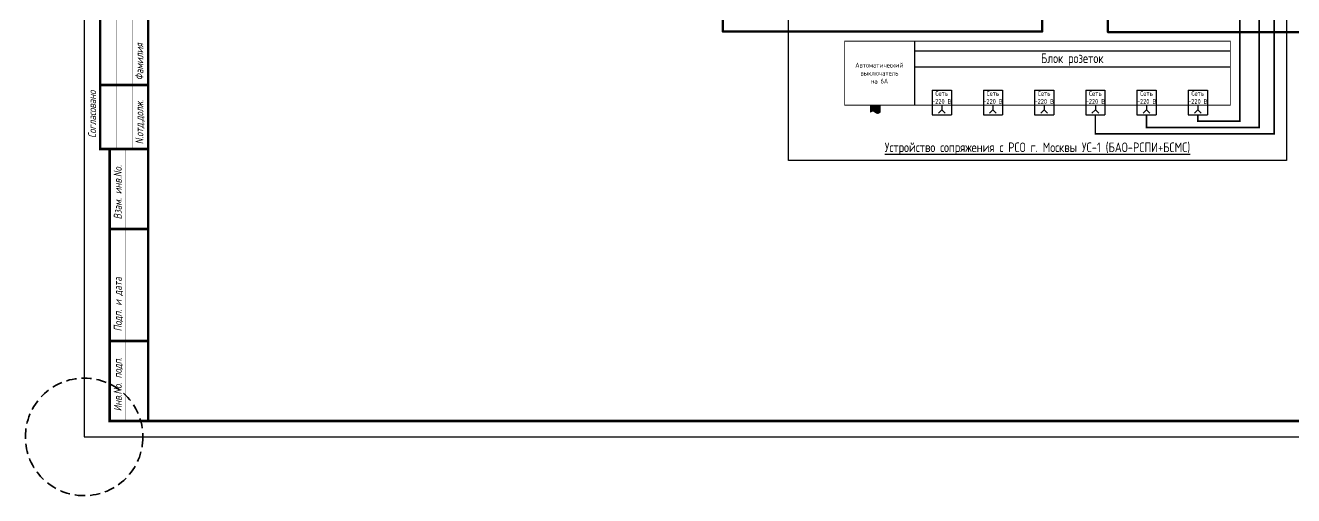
# Paper-space layout '11.СхКомО' of a CAD drawing. Header units: millimetres. Extents: x -18 to 2844, y -77 to 420.
# Drawn here: x -18.4 to 377.9, y -18.4 to 128.7 of the extents above; entities that cross this region are included whole.
import ezdxf
from ezdxf.enums import TextEntityAlignment as Align

# ---------------------------------------------------------------- set-up
doc = ezdxf.new("R2010")
doc.units = ezdxf.units.MM
doc.linetypes.add('HIDDEN', pattern=[19.05, 12.7, -6.35])
doc.linetypes.add('HIDDEN2', pattern=[4.7625, 3.175, -1.5875])
doc.layers.add('102 Рамка', color=252, linetype='Continuous')
doc.layers.add('Text', color=7, linetype='Continuous')
doc.layers.add('E-Скрыт-Стд-Выск', color=8, linetype='HIDDEN2', lineweight=35)
doc.styles.add('Format', font='isocpeur.ttf', dxfattribs={"width": 0.8, "height": 250})
doc.styles.add('ISOCPEUR', font='isocpeui.ttf', dxfattribs={"height": 2.5})
doc.styles.get("Standard").update_dxf_attribs({"font": 'arial.ttf'})

# ---------------------------------------------------------------- blocks, each defined once
blk = doc.blocks.new('Блок на 6 розеток с авт.6А')
h = blk.add_hatch(color=253)
h.dxf.hatch_style = 1
edge = h.paths.add_edge_path()
edge.add_spline(control_points=[(8.11, -22.16), (8.41, -21.97), (9.17, -21.5), (10.1, -22.85), (10.84, -22.36), (11.12, -22.17)], knot_values=[0, 0, 0, 0, 0.957742, 2.418159, 3.325992, 3.325992, 3.325992, 3.325992], degree=3, periodic=0)
edge.add_line((11.12, -22.17), (11.12, -20))
edge.add_line((11.12, -20), (8.11, -20))
edge.add_line((8.11, -20), (8.11, -22.16))
for p, q in [((21.79, 0), (21.79, -20)), ((21.79, -3), (120.5, -3)), ((21.79, -8), (120.5, -8)), ((27.35, -15.29), (33.35, -15.29)), ((27.35, -15.29), (27.35, -23)), ((33.35, -15.29), (33.35, -23)), ((43.35, -15.29), (49.35, -15.29)), ((43.35, -15.29), (43.35, -23)), ((49.35, -15.29), (49.35, -23)), ((59.35, -15.29), (65.35, -15.29)), ((59.35, -15.29), (59.35, -23)), ((65.35, -15.29), (65.35, -23)), ((75.35, -15.29), (81.35, -15.29)), ((75.35, -15.29), (75.35, -23)), ((81.35, -15.29), (81.35, -23)), ((91.35, -15.29), (97.35, -15.29)), ((91.35, -15.29), (91.35, -23)), ((97.35, -15.29), (97.35, -23)), ((107.35, -15.29), (113.35, -15.29)), ((107.35, -15.29), (107.35, -23)), ((113.35, -15.29), (113.35, -23)), ((8.11, -20), (8.11, -22.16)), ((11.12, -22.17), (11.12, -20)), ((27.35, -23), (33.35, -23)), ((30.35, -21.5), (29.29, -22.56)), ((30.35, -20), (30.35, -21.5)), ((30.35, -21.5), (31.41, -22.56)), ((43.35, -23), (49.35, -23)), ((46.35, -21.5), (45.29, -22.56)), ((46.35, -20), (46.35, -21.5)), ((46.35, -21.5), (47.41, -22.56)), ((59.35, -23), (65.35, -23)), ((62.35, -21.5), (61.29, -22.56)), ((62.35, -20), (62.35, -21.5)), ((62.35, -21.5), (63.41, -22.56)), ((75.35, -23), (81.35, -23)), ((78.35, -21.5), (77.29, -22.56)), ((78.35, -20), (78.35, -21.5)), ((78.35, -21.5), (79.41, -22.56)), ((91.35, -23), (97.35, -23)), ((94.35, -21.5), (93.29, -22.56)), ((94.35, -20), (94.35, -21.5)), ((94.35, -21.5), (95.41, -22.56)), ((107.35, -23), (113.35, -23)), ((110.35, -21.5), (109.29, -22.56)), ((110.35, -20), (110.35, -21.5)), ((110.35, -21.5), (111.41, -22.56))]:
    blk.add_line(p, q)
at = {"ltscale": 3, "const_width": 0.25}
blk.add_lwpolyline([(0, 0), (120.5, 0), (120.5, -20), (0, -20)], close=True, dxfattribs=at)
blk.add_spline([(8.11, -22.16), (9, -21.82), (10.29, -22.52), (11.12, -22.17)], degree=3)
at = {"ltscale": 3, "insert": (71.14, -5.75), "char_height": 3, "width": 98.7141, "attachment_point": 5, "line_spacing_factor": 0.75, "style": 'Format'}
blk.add_mtext('Блок розеток', dxfattribs=at)
at = {"layer": 'Text', "ltscale": 3, "char_height": 1.5, "attachment_point": 5, "style": 'Format'}
for s, insert, width in [('Автоматический\\Pвыключатель\\Pна 6А', (10.89, -10), 21.7859), ('Сеть\\P~220 В', (30.35, -17.6), 6), ('Сеть\\P~220 В', (46.35, -17.6), 6), ('Сеть\\P~220 В', (62.35, -17.6), 6), ('Сеть\\P~220 В', (78.35, -17.6), 6), ('Сеть\\P~220 В', (94.35, -17.6), 6), ('Сеть\\P~220 В', (110.35, -17.6), 6)]:
    blk.add_mtext(s, dxfattribs=dict(at, insert=insert, width=width))
blk = doc.blocks.new('*U175')
at = {"layer": '102 Рамка', "color": 0}
blk.add_lwpolyline([(594, 420), (0, 420), (0, 0), (594, 0)], close=True, dxfattribs=at)
at = {"layer": '102 Рамка', "color": 0, "const_width": 0.8}
for points in [[(589, 5), (589, 415), (20, 415), (20, 5)], [(5, 220), (20, 220), (20, 90), (5, 90)], [(8, 5), (20, 5), (20, 90), (8, 90)]]:
    blk.add_lwpolyline(points, close=True, dxfattribs=at)
at = {"layer": '102 Рамка', "color": 0}
for points, const_width in [([(10, 90), (10, 220)], 0.05), ([(15, 90), (15, 220)], 0.05), ([(5, 110), (20, 110)], 0.8), ([(13, 90), (13, 5)], 0.05), ([(8, 65), (20, 65)], 0.8), ([(8, 30), (20, 30)], 0.8)]:
    blk.add_lwpolyline(points, dxfattribs=dict(at, const_width=const_width))
at = {"color": 7, "style": 'ISOCPEUR', "oblique": 10, "width": 0.8}
for tag, height, p in [('ИМЯ-ПРОЕКТА', 3.5, (527, 54.91)), ('НОМЕР-ЛИСТА', 2.5, (567.56, 25))]:
    blk.add_attdef(tag, text='', height=height, dxfattribs=at).set_placement(p, align=Align.MIDDLE_CENTER)
at = {"color": 7, "lineweight": 30, "oblique": 10, "width": 0.8, "flags": 104}
for tag, p in [('РАЗДЕЛ-ПРОЕКТА', (506.62, 27.39)), ('НАИМЕНОВАНИЕ-ЧЕРТЕЖА', (504, 12.5))]:
    blk.add_attdef(tag, text='', height=2.5, dxfattribs=at).set_placement(p, align=Align.MIDDLE_CENTER)
at = {"layer": '102 Рамка', "color": 7, "style": 'ISOCPEUR', "width": 0.8}
for s, p in [('Фамилия', (17.25, 111.5)), ('Согласовано', (2.5, 93.5)), ('N.отд.долж.', (17.25, 91.5)), ('Взам. инв.No.', (10.5, 68)), ('Подп. и дата', (10.5, 33)), ('Инв.No. подп.', (10.5, 8))]:
    blk.add_text(s, height=2.5, rotation=90, dxfattribs=at).set_placement(p, align=Align.MIDDLE_LEFT)
blk.add_attdef('FORMATTEXT', text='', height=2.5, dxfattribs=at).set_placement((537.5, 3.75), align=Align.TOP_LEFT)

psp = doc.layouts.new('11.СхКомО')

# ---------------------------------------------------------------- linework, layer by layer
at = {"linetype": 'HIDDEN', "ltscale": 25}
psp.add_lwpolyline([(220.07, 330.46), (375.67, 330.46), (375.67, 86.43), (220.07, 86.43)], close=True, dxfattribs=at)
at = {"color": 20, "lineweight": 50}
for points in [[(114.96, 244.75), (114.96, 235.6), (199.54, 235.6), (199.54, 126.73), (299.35, 126.73), (299.35, 137.73)], [(380.13, 151.36), (380.13, 151.36), (380.14, 126.53), (319.85, 126.53), (319.85, 137.73)]]:
    psp.add_lwpolyline(points, dxfattribs=at)
at = {"const_width": 0.5}
for points in [[(315.95, 100.73), (315.95, 94.74), (371.81, 94.74), (371.81, 238.34), (363.95, 238.34)], [(331.95, 100.73), (331.95, 96.74), (367.1, 96.74), (367.1, 190.95), (354.1, 190.95), (354.1, 193.62)], [(347.95, 100.73), (347.95, 98.74), (361.1, 98.74), (361.1, 140.73), (354.1, 140.73), (354.1, 142.73)]]:
    psp.add_lwpolyline(points, dxfattribs=at)
at = {"layer": 'E-Скрыт-Стд-Выск'}
psp.add_circle((0, 0), 18.37, dxfattribs=at)

# ---------------------------------------------------------------- block references
at = {"color": 7, "lineweight": 30}
psp.add_blockref('*U175', (0, 0), dxfattribs=at)
psp.add_blockref('Блок на 6 розеток с авт.6А', (237.6, 123.73))

# ---------------------------------------------------------------- texts
at = {"layer": 'Text', "insert": (297.87, 90.14), "char_height": 3, "width": 155.6023, "attachment_point": 5, "style": 'Format'}
psp.add_mtext('{\\LУстройство сопряжения с РСО г. Москвы УС-1 (БАО-РСПИ+БСМС)}\\P', dxfattribs=at)

doc.saveas('drawing.dxf')
